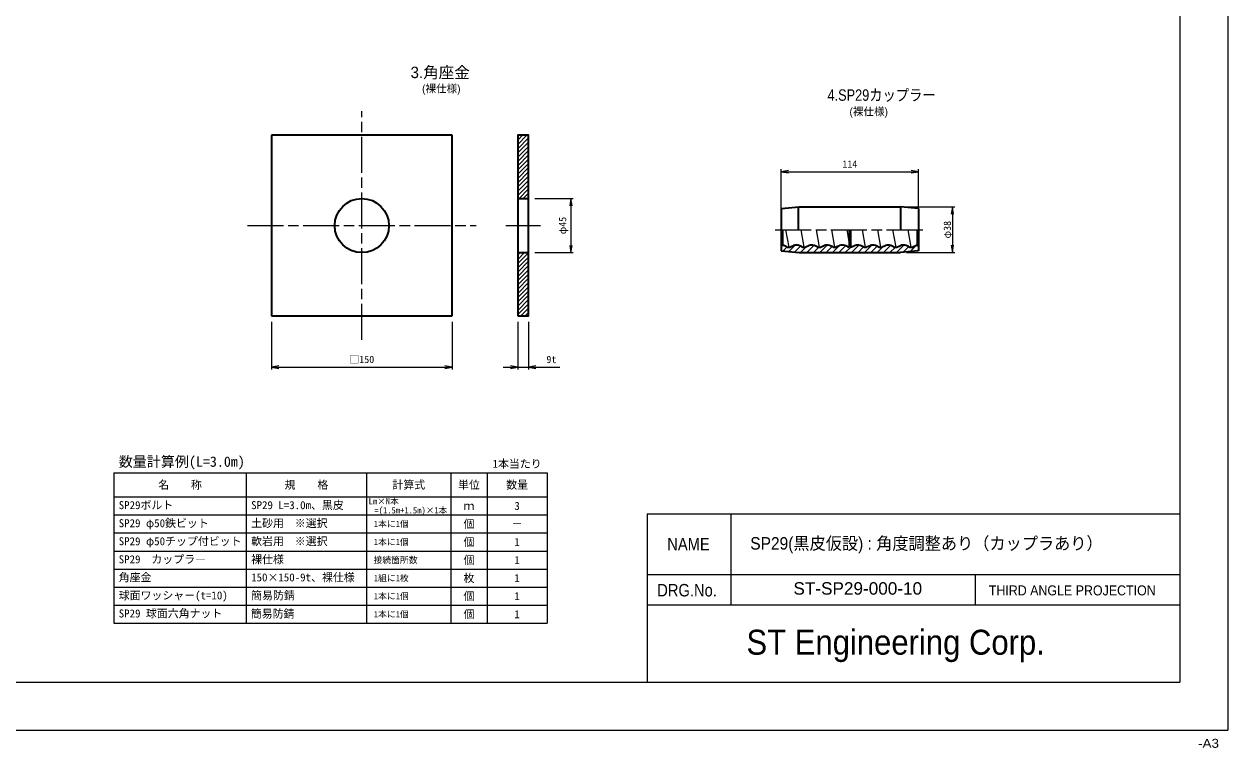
# Model space of a CAD drawing. Units: millimetres at full size, sheet at 1:2.5; details may follow other scales. Extents: x 4006 to 5686, y -945 to 258.
# Drawn here: x 4686 to 5686, y -945 to -343 of the extents above; entities that cross this region are included whole.
import ezdxf
from ezdxf.enums import TextEntityAlignment as Align

# ---------------------------------------------------------------- set-up
doc = ezdxf.new("R2010")
doc.units = ezdxf.units.MM
doc.header["$LTSCALE"] = 2.5
doc.linetypes.add('CHAIN', pattern=[18.5, 12, -1.5, 3.5, -1.5])
doc.linetypes.add('DASHED_SPACED', pattern=[12, 6, -6])
for name, color, linetype, lineweight in [('1外形線', 7, 'Continuous', 35), ('2細い実線', 3, 'Continuous', 20), ('3隠れ線', 2, 'DASHED_SPACED', 13), ('4中心線', 1, 'CHAIN', 15), ('6寸法線', 4, 'Continuous', 13), ('7 枠・タイトル', 7, 'Continuous', 13), ('8 数量表', 7, 'Continuous', 13)]:
    doc.layers.add(name, color=color, linetype=linetype, lineweight=lineweight)
doc.styles.add('ＭＳ ゴシック', font='')
doc.styles.add('ＭＳ Ｐゴシック', font='')
doc.styles.get('ＭＳ ゴシック').set_extended_font_data('MS Gothic')
doc.styles.get('ＭＳ Ｐゴシック').set_extended_font_data('MS PGothic')
pattern_1 = [(45, (4518.057, -1420.689), (-1.76777, 1.76777), [])]

# ---------------------------------------------------------------- blocks, each defined once
blk = doc.blocks.new('open_arrow')
at = {"color": 0, "linetype": 'Continuous', "lineweight": -2}
blk.add_lwpolyline([(7.5, 1.25), (0, 0), (7.5, -1.25)], dxfattribs=at)

msp = doc.modelspace()

# ---------------------------------------------------------------- hatches: boundary and pattern name
at = {"layer": '2細い実線'}
h = msp.add_hatch(dxfattribs=at)
h.set_pattern_fill('USER', color=256, style=0, pattern_type=2)
h.set_pattern_definition(pattern_1)
h.paths.add_polyline_path([(5104.855, -435.788), (5095.855, -435.788), (5095.855, -488.288), (5104.855, -488.288)])
h = msp.add_hatch(dxfattribs=at)
h.set_pattern_fill('USER', color=256, style=0, pattern_type=2)
h.set_pattern_definition([(45, (5574.354, -708.568), (-2.65165, 2.65165), [])])
h.paths.add_polyline_path([(5335.759, -533.193), (5329.678, -533.193), (5314.678, -531.693), (5314.678, -528.043), (5315.585, -527.137, -0.0505), (5316.747, -527.468), (5318.844, -528.303, 0.1917), (5322.912, -528.303), (5325.01, -527.468, -0.1917), (5329.447, -527.468), (5331.544, -528.303, 0.1917), (5335.612, -528.303), (5336.054, -528.127), (5337.71, -527.468, -0.1917), (5342.147, -527.468), (5344.244, -528.303, 0.1917), (5348.312, -528.303), (5350.41, -527.468, -0.08632), (5352.422, -527.047, -0.10366), (5354.847, -527.468), (5356.944, -528.303, 0.1917), (5361.012, -528.303), (5363.11, -527.468, -0.1917), (5367.547, -527.468), (5369.644, -528.303, 0.07207), (5371.178, -528.67), (5371.178, -526.193), (5372.178, -526.193), (5372.178, -528.67, 0.07207), (5373.712, -528.303), (5375.81, -527.468, -0.1917), (5380.247, -527.468), (5382.344, -528.303, 0.1917), (5386.412, -528.303), (5388.51, -527.468, -0.1917), (5392.947, -527.468), (5395.044, -528.303, 0.1917), (5399.112, -528.303), (5401.21, -527.468, -0.1917), (5405.647, -527.468), (5407.744, -528.303, 0.1917), (5411.812, -528.303), (5413.91, -527.468, -0.1917), (5418.347, -527.468), (5420.444, -528.303, 0.1917), (5424.512, -528.303), (5426.61, -527.468, -0.0505), (5427.772, -527.137), (5428.678, -528.043), (5428.678, -531.693), (5413.678, -533.193), (5353.189, -533.193)])
h = msp.add_hatch(dxfattribs=at)
h.set_pattern_fill('USER', color=256, style=0, pattern_type=2)
h.set_pattern_definition(pattern_1)
h.paths.add_polyline_path([(5104.855, -533.288), (5095.855, -533.288), (5095.855, -585.788), (5104.855, -585.788)])

# ---------------------------------------------------------------- linework, layer by layer
at = {"layer": '1外形線'}
for p, q in [((5041.335, -435.788), (4891.335, -435.788)), ((4891.335, -435.788), (4891.335, -585.788)), ((5041.335, -585.788), (5041.335, -435.788)), ((5095.855, -488.288), (5104.855, -488.288)), ((5314.678, -496.693), (5329.678, -495.193)), ((5314.678, -496.693), (5314.678, -531.693)), ((5328.645, -495.133), (5328.645, -514.263)), ((5329.678, -495.193), (5413.678, -495.193)), ((5413.678, -495.193), (5413.678, -514.193)), ((5428.678, -496.693), (5413.678, -495.193)), ((5428.678, -496.693), (5428.678, -531.693)), ((5315.678, -514.193), (5315.678, -527.154)), ((5371.178, -514.193), (5371.178, -528.67)), ((5372.178, -514.193), (5372.178, -528.67)), ((5427.678, -514.193), (5427.678, -527.154)), ((5315.678, -527.043), (5314.678, -528.043)), ((5318.844, -528.303), (5316.747, -527.468)), ((5322.912, -528.303), (5325.01, -527.468)), ((5331.544, -528.303), (5329.447, -527.468)), ((5335.612, -528.303), (5337.71, -527.468)), ((5344.244, -528.303), (5342.147, -527.468)), ((5348.312, -528.303), (5350.41, -527.468)), ((5356.944, -528.303), (5354.847, -527.468)), ((5361.012, -528.303), (5363.11, -527.468)), ((5369.644, -528.303), (5367.547, -527.468)), ((5371.178, -526.193), (5372.178, -526.193)), ((5373.712, -528.303), (5375.81, -527.468)), ((5382.344, -528.303), (5380.247, -527.468)), ((5386.412, -528.303), (5388.51, -527.468)), ((5395.044, -528.303), (5392.947, -527.468)), ((5399.112, -528.303), (5401.21, -527.468)), ((5407.744, -528.303), (5405.647, -527.468)), ((5411.812, -528.303), (5413.91, -527.468)), ((5420.444, -528.303), (5418.347, -527.468)), ((5424.512, -528.303), (5426.61, -527.468)), ((5427.678, -527.043), (5428.678, -528.043)), ((5095.855, -533.288), (5104.855, -533.288)), ((5314.678, -531.693), (5329.678, -533.193)), ((5329.678, -533.193), (5413.678, -533.193)), ((5428.678, -531.693), (5413.678, -533.193)), ((4891.335, -585.788), (5041.335, -585.788))]:
    msp.add_line(p, q, dxfattribs=at)
msp.add_lwpolyline([(5095.855, -585.788), (5104.855, -585.788), (5104.855, -435.788), (5095.855, -435.788)], close=True, dxfattribs=at)
msp.add_circle((4966.335, -510.788), 22.5, dxfattribs=at)
for centre, radius, start, end in [((5314.528, -533.043), 6, 68.29614, 78.94994), ((5320.878, -523.193), 5.5, 248.29614, 291.70386), ((5327.228, -533.043), 6, 68.29614, 111.70386), ((5333.578, -523.193), 5.5, 248.29614, 291.70386), ((5339.928, -533.043), 6, 68.29614, 111.70386), ((5346.278, -523.193), 5.5, 248.29614, 291.70386), ((5352.628, -533.043), 6, 68.29614, 111.70386), ((5358.978, -523.193), 5.5, 248.29614, 291.70386), ((5365.328, -533.043), 6, 68.29614, 111.70386), ((5371.678, -523.193), 5.5, 248.29614, 264.78409), ((5371.678, -523.193), 5.5, 275.21591, 291.70386), ((5378.028, -533.043), 6, 68.29614, 111.70386), ((5384.378, -523.193), 5.5, 248.29614, 291.70386), ((5390.728, -533.043), 6, 68.29614, 111.70386), ((5397.078, -523.193), 5.5, 248.29614, 291.70386), ((5403.428, -533.043), 6, 68.29614, 111.70386), ((5409.778, -523.193), 5.5, 248.29614, 291.70386), ((5416.128, -533.043), 6, 68.29614, 111.70386), ((5422.478, -523.193), 5.5, 248.29614, 291.70386), ((5428.828, -533.043), 6, 101.05006, 111.70386)]:
    msp.add_arc(centre, radius, start, end, dxfattribs=at)
at = {"layer": '3隠れ線'}
for p, q in [((5318.352, -514.193), (5320.878, -528.693)), ((5331.052, -514.193), (5333.578, -528.693)), ((5343.752, -514.193), (5346.278, -528.693)), ((5356.452, -514.193), (5358.978, -528.693)), ((5369.152, -514.193), (5371.178, -525.823)), ((5381.852, -514.193), (5384.378, -528.693)), ((5394.552, -514.193), (5397.078, -528.693)), ((5407.252, -514.193), (5409.778, -528.693)), ((5419.952, -514.193), (5422.478, -528.693))]:
    msp.add_line(p, q, dxfattribs=at)
at = {"layer": '4中心線'}
for p, q in [((4966.335, -605.788), (4966.335, -415.788)), ((4871.335, -510.788), (5061.335, -510.788)), ((5085.855, -510.788), (5114.855, -510.788)), ((5309.678, -514.193), (5433.678, -514.193))]:
    msp.add_line(p, q, dxfattribs=at)
at = {"layer": '6寸法線'}
for p, q in [((5314.678, -526.613), (5314.678, -464.043)), ((5314.678, -466.043), (5428.678, -466.043)), ((5428.678, -526.613), (5428.678, -464.043)), ((5109.935, -488.288), (5141.987, -488.288)), ((5139.987, -488.288), (5139.987, -533.288)), ((5418.758, -495.193), (5458.907, -495.193)), ((5456.907, -495.193), (5456.907, -533.193)), ((5109.935, -533.288), (5141.987, -533.288)), ((5418.758, -533.193), (5458.907, -533.193)), ((4891.264, -590.868), (4891.264, -630.421)), ((5041.264, -590.868), (5041.264, -630.421)), ((5095.855, -590.868), (5095.855, -630.421)), ((5104.855, -590.868), (5104.855, -630.421)), ((4891.264, -628.421), (5041.264, -628.421)), ((5083.855, -628.421), (5130.662, -628.421))]:
    msp.add_line(p, q, dxfattribs=at)
at = {"layer": '7 枠・タイトル'}
for p, q in [((5685.728, 257.966), (5685.728, -930.034)), ((5645.728, 217.966), (5645.728, -890.034)), ((5203.41, -750.338), (5645.728, -750.338)), ((5203.41, -750.338), (5203.41, -890.034)), ((5272.78, -750.338), (5272.78, -825.79)), ((5203.41, -800.639), (5645.728, -800.639)), ((5475.858, -800.639), (5475.858, -825.79)), ((5203.41, -825.79), (5645.728, -825.79)), ((4045.728, -890.034), (5645.728, -890.034)), ((4005.728, -930.034), (5685.728, -930.034))]:
    msp.add_line(p, q, dxfattribs=at)
at = {"layer": '8 数量表'}
for p, q in [((4760.312, -716.16), (5120.312, -716.16)), ((4760.312, -716.16), (4760.312, -841.16)), ((4870.312, -716.16), (4870.312, -841.16)), ((4970.312, -716.16), (4970.312, -841.16)), ((5040.312, -716.16), (5040.312, -841.16)), ((5070.312, -716.16), (5070.312, -841.16)), ((5120.312, -716.16), (5120.312, -841.16)), ((4760.312, -736.16), (5120.312, -736.16)), ((4760.312, -751.16), (5120.312, -751.16)), ((4760.312, -766.16), (5120.312, -766.16)), ((4760.312, -766.16), (5120.312, -766.16)), ((4760.312, -781.16), (5120.312, -781.16)), ((4760.312, -796.16), (5120.312, -796.16)), ((4760.312, -811.16), (5120.312, -811.16)), ((4760.312, -826.16), (5120.312, -826.16)), ((4760.312, -841.16), (5120.312, -841.16))]:
    msp.add_line(p, q, dxfattribs=at)

# ---------------------------------------------------------------- block references
at = {"layer": '6寸法線', "xscale": 0.8, "yscale": 0.8}
for p in [(5314.678, -466.043), (4891.264, -628.421), (5104.855, -628.421)]:
    msp.add_blockref('open_arrow', p, dxfattribs=at)
for p, rotation in [((5428.678, -466.043), 180), ((5139.987, -488.288), 270), ((5456.907, -495.193), 270), ((5139.987, -533.288), 90), ((5456.907, -533.193), 90), ((5041.264, -628.421), 180), ((5095.855, -628.421), 180)]:
    msp.add_blockref('open_arrow', p, dxfattribs=dict(at, rotation=rotation))

# ---------------------------------------------------------------- texts
at = {"layer": '6寸法線', "style": 'ＭＳ ゴシック'}
for s, p in [('114', (5371.678, -459.643)), ('□150', (4966.264, -621.956)), ('9t', (5123.759, -622.021))]:
    msp.add_text(s, height=6.076, dxfattribs=at).set_placement(p, align=Align.MIDDLE_CENTER)
for s, p in [('φ45', (5133.067, -510.788)), ('φ38', (5452.587, -514.193))]:
    msp.add_text(s, height=6.076, rotation=90, dxfattribs=at).set_placement(p, align=Align.MIDDLE_CENTER)
at = {"layer": '7 枠・タイトル', "style": 'ＭＳ Ｐゴシック'}
msp.add_text('3.角座金', height=9.501, dxfattribs=at).set_placement((5056.069, -383.531), align=Align.MIDDLE_RIGHT)
for p in [(5032.35, -397.002), (5387.362, -416.078)]:
    msp.add_text('(裸仕様)', height=6.433, dxfattribs=at).set_placement(p, align=Align.MIDDLE_CENTER)
at = {"layer": '7 枠・タイトル', "style": 'ＭＳ Ｐゴシック', "width": 0.85}
msp.add_text('4.SP29カップラー', height=9.501, dxfattribs=at).set_placement((5442.879, -402.356), align=Align.MIDDLE_RIGHT)
at = {"layer": '7 枠・タイトル', "style": 'ＭＳ Ｐゴシック'}
for s, height, width, p in [('SP29(黒皮仮設) : 角度調整あり（カップラあり）', 10.37, 0.95, (5288.967, -783.099)), ('NAME', 10.37, 0.9, (5220.032, -783.731)), ('DRG.No.', 10.37, 0.9, (5211.694, -821.999)), ('ST-SP29-000-10', 10.37, 1.05, (5324.823, -820.527)), ('THIRD ANGLE PROJECTION', 8.297, 0.95, (5487.11, -820.51)), ('ST Engineering Corp.', 20.74, 0.95, (5285.804, -873.503)), ('-A3', 7.423, 1.15, (5660.921, -946.859))]:
    msp.add_text(s, height=height, dxfattribs=dict(at, width=width)).set_placement(p, align=Align.BOTTOM_LEFT)
at = {"layer": '8 数量表', "style": 'ＭＳ ゴシック'}
for s, height, p in [('数量計算例(L=3.0m)', 8.545, (4764.384, -713.723)), ('SP29ボルト', 6.646, (4764.384, -748.359)), ('SP29 L=3.0m、黒皮', 6.646, (4874.384, -748.359)), ('SP29 φ50鉄ビット', 6.646, (4764.384, -763.359)), ('土砂用\u3000※選択', 6.646, (4874.384, -763.359)), ('SP29 φ50チップ付ビット', 6.646, (4764.384, -778.359)), ('軟岩用\u3000※選択', 6.646, (4874.384, -778.359)), ('SP29\u3000カップラ―', 6.646, (4764.384, -793.359)), ('裸仕様', 6.646, (4874.384, -793.359)), ('角座金', 6.646, (4764.384, -808.359)), ('150×150-9t、裸仕様', 6.646, (4874.384, -808.359)), ('球面ワッシャ－(t=10)', 6.646, (4764.384, -823.359)), ('簡易防錆', 6.646, (4874.384, -823.359)), ('SP29 球面六角ナット', 6.646, (4764.384, -838.359)), ('簡易防錆', 6.646, (4874.093, -838.557))]:
    msp.add_text(s, height=height, dxfattribs=at).set_placement(p, align=Align.BOTTOM_LEFT)
for s, height, p in [('1本当たり', 6.646, (5095.312, -708.66)), ('名\u3000  称', 6.646, (4815.312, -726.16)), ('規\u3000\u3000格', 6.646, (4920.312, -726.16)), ('計算式', 6.646, (5005.312, -726.16)), ('単位', 6.646, (5055.312, -726.16)), ('数量', 6.646, (5095.312, -726.16)), (' =(1.5m+1.5m)×1本', 5.222, (5005.312, -747.332)), ('ｍ', 6.646, (5055.312, -743.66)), ('3', 6.646, (5095.312, -743.66)), ('個', 6.646, (5055.312, -758.66)), ('－', 6.646, (5095.312, -758.66)), ('個', 6.646, (5055.312, -773.66)), ('1', 6.646, (5095.312, -773.66)), ('個', 6.646, (5055.312, -788.66)), ('1', 6.646, (5095.312, -788.66)), ('枚', 6.646, (5055.312, -803.66)), ('1', 6.646, (5095.312, -803.66)), ('個', 6.646, (5055.312, -818.66)), ('1', 6.646, (5095.312, -818.66)), ('個', 6.646, (5055.312, -833.66)), ('1', 6.646, (5095.312, -833.66))]:
    msp.add_text(s, height=height, dxfattribs=at).set_placement(p, align=Align.MIDDLE_CENTER)
for s, p in [('Lm×N本', (4997.025, -739.832)), ('1本に1個', (5005.312, -758.66)), ('1本に1個', (5005.312, -773.66)), ('接続箇所数', (5012.617, -788.66)), ('1組に1枚', (5005.312, -803.66)), ('1本に1個', (5005.312, -818.66)), ('1本に1個', (5005.312, -833.66))]:
    msp.add_text(s, height=5.222, dxfattribs=at).set_placement(p, align=Align.MIDDLE_RIGHT)

doc.saveas('drawing.dxf')
